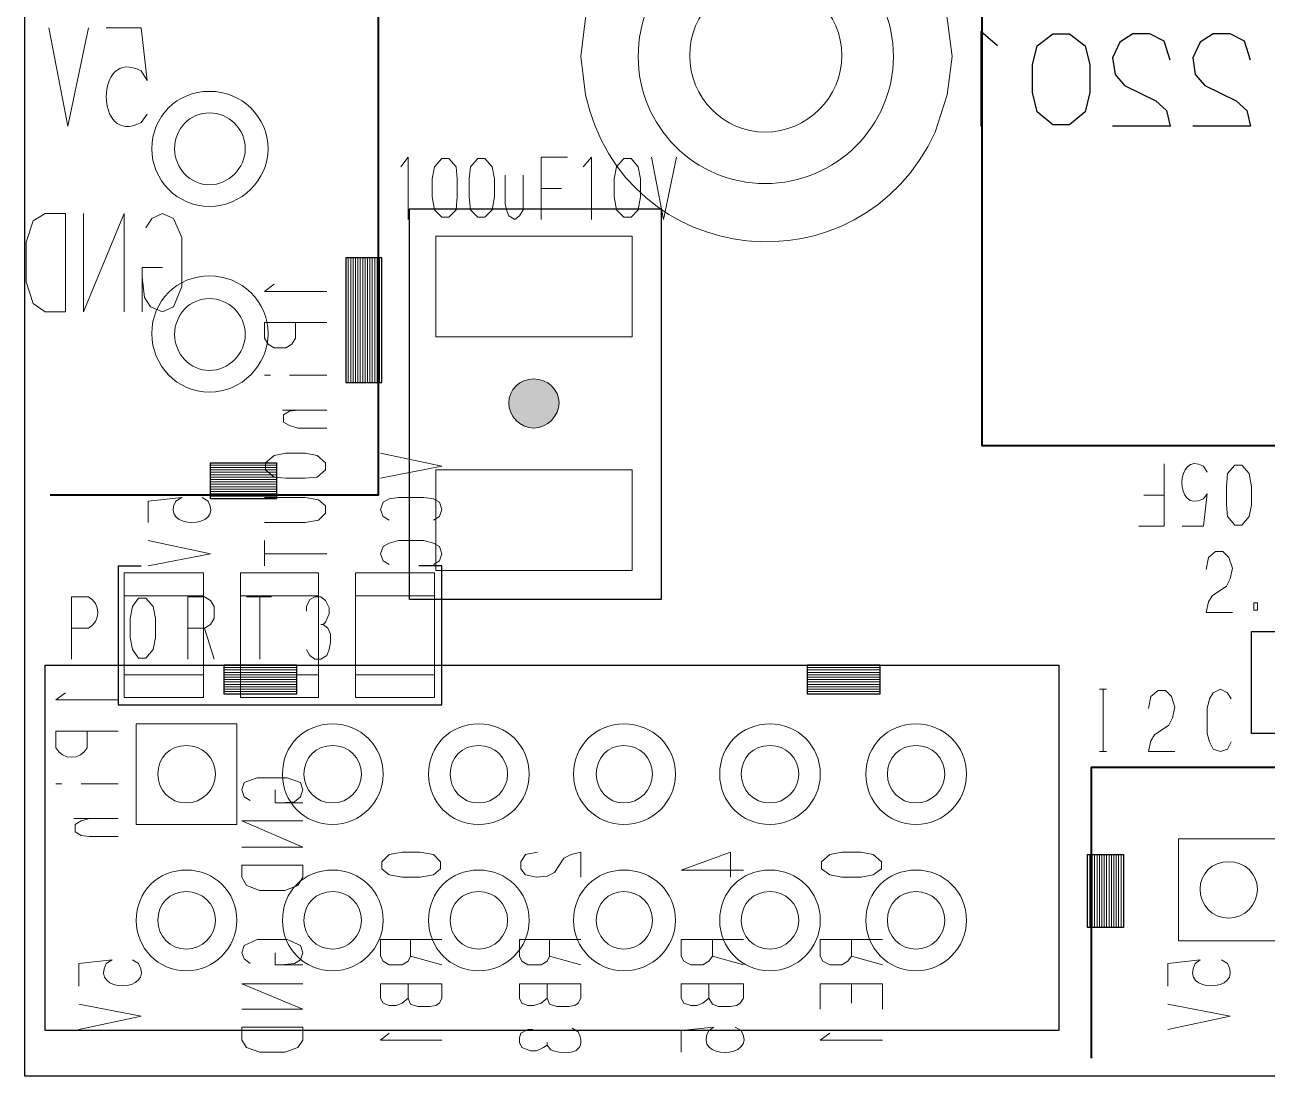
# Model space of a CAD drawing. Header units: inches. Extents: x 0 to 59.1, y 0 to 36.
# Drawn here: x 0 to 21.95, y 0 to 18.57 of the extents above; entities that cross this region are included whole.
import ezdxf

# ---------------------------------------------------------------- set-up
doc = ezdxf.new("R2010")
doc.units = ezdxf.units.IN
doc.header["$MEASUREMENT"] = 0
doc.layers.add('_U+30EC_U+30A4_U+30E4_U+30FC 1', color=7, linetype='Continuous')

msp = doc.modelspace()

# ---------------------------------------------------------------- hatches: boundary and pattern name
at = {"layer": '_U+30EC_U+30A4_U+30E4_U+30FC 1', "true_color": 0x00ffff}
h = msp.add_hatch(color=4, dxfattribs=at)
edge = h.paths.add_edge_path()
edge.add_spline(control_points=[(9.44, 11.896), (9.44, 12.129), (9.229, 12.319), (8.996, 12.319), (8.742, 12.319), (8.551, 12.129), (8.551, 11.896), (8.551, 11.663), (8.742, 11.451), (8.996, 11.451), (9.229, 11.451), (9.44, 11.663), (9.44, 11.896)], knot_values=[0, 0, 0, 0, 1, 1, 1, 2, 2, 2, 3, 3, 3, 4, 4, 4, 4], degree=3, periodic=0)

# ---------------------------------------------------------------- linework, layer by layer
at = {"layer": '_U+30EC_U+30A4_U+30E4_U+30FC 1', "color": 253, "lineweight": 25, "true_color": 0xa0a0a0}
msp.add_lwpolyline([(0, 0), (0, 36.004), (58.928, 36.004), (58.928, 0), (0, 0)], dxfattribs=at)
at = {"layer": '_U+30EC_U+30A4_U+30E4_U+30FC 1', "color": 4, "lineweight": 40, "true_color": 0x00ffff}
for points in [[(6.244, 32.554), (6.244, 10.266), (0.445, 10.266)], [(25.675, 21.823), (25.675, 11.134), (16.912, 11.134), (16.912, 21.823), (25.675, 21.823)], [(18.838, 5.461), (18.838, 0.318)], [(18.838, 5.461), (31.602, 5.461)]]:
    msp.add_lwpolyline(points, dxfattribs=at)
at = {"layer": '_U+30EC_U+30A4_U+30E4_U+30FC 1', "color": 6, "lineweight": 20, "true_color": 0xff00ff}
for points in [[(1.122, 18.521), (0.762, 16.785), (0.423, 18.521)], [(0.72, 13.504), (0.72, 15.24), (0.36, 15.24), (0.148, 15.113), (0.021, 14.732), (0.021, 14.033), (0.148, 13.652), (0.36, 13.504), (0.72, 13.504)], [(1.757, 13.504), (1.757, 15.24), (1.037, 13.504), (1.037, 15.24)], [(2.138, 14.986), (2.244, 15.155), (2.434, 15.24), (2.625, 15.155), (2.773, 14.817), (2.773, 13.949), (2.625, 13.589), (2.434, 13.504), (2.222, 13.589), (2.117, 13.758), (2.074, 14.118)], [(2.434, 14.287), (2.074, 14.287), (2.074, 13.504)], [(4.403, 13.991), (4.233, 13.864), (5.334, 13.864)], [(5.334, 13.314), (4.233, 13.314), (4.233, 13.039), (4.297, 12.933), (4.403, 12.869), (4.614, 12.869), (4.72, 12.933), (4.784, 13.039), (4.784, 13.314)], [(4.233, 12.383), (4.339, 12.383)], [(4.678, 12.383), (5.334, 12.383)], [(4.551, 11.769), (5.334, 11.769)], [(4.826, 11.769), (4.678, 11.747), (4.572, 11.684), (4.572, 11.557), (4.678, 11.494), (4.826, 11.451), (5.334, 11.451)], [(4.614, 10.562), (4.403, 10.583), (4.254, 10.71), (4.254, 10.837), (4.403, 10.964), (4.614, 11.007), (4.953, 11.007), (5.165, 10.964), (5.313, 10.837), (5.313, 10.71), (5.165, 10.583), (4.953, 10.562), (4.614, 10.562)], [(6.286, 11.007), (7.366, 10.774), (6.286, 10.562)], [(4.233, 10.224), (4.953, 10.224), (5.186, 10.181), (5.313, 10.075), (5.313, 9.948), (5.186, 9.821), (4.953, 9.779), (4.233, 9.779)], [(7.218, 9.821), (7.324, 9.885), (7.366, 10.012), (7.324, 10.139), (7.218, 10.202), (7.048, 10.224), (6.604, 10.224), (6.435, 10.202), (6.329, 10.139), (6.286, 10.012), (6.329, 9.885), (6.435, 9.821)], [(2.18, 9.461), (3.281, 9.229), (2.18, 9.017)], [(4.233, 9.461), (4.233, 9.017)], [(7.218, 9.038), (7.324, 9.102), (7.366, 9.229), (7.324, 9.356), (7.218, 9.419), (7.048, 9.461), (6.604, 9.461), (6.435, 9.419), (6.329, 9.356), (6.286, 9.229), (6.329, 9.102), (6.435, 9.038)], [(4.233, 9.229), (5.334, 9.229)], [(0.72, 6.773), (0.55, 6.646), (1.651, 6.646)], [(3.979, 4.868), (3.873, 4.932), (3.831, 5.059), (3.873, 5.186), (4.106, 5.271), (4.635, 5.271), (4.868, 5.186), (4.911, 5.059), (4.868, 4.932), (4.762, 4.847), (4.53, 4.826)], [(0.55, 5.165), (0.656, 5.165)], [(0.995, 5.165), (1.651, 5.165)], [(4.424, 5.059), (4.424, 4.826), (4.911, 4.826)], [(0.868, 4.551), (1.651, 4.551)], [(1.143, 4.551), (0.995, 4.509), (0.889, 4.445), (0.889, 4.318), (0.995, 4.254), (1.143, 4.233), (1.651, 4.233)], [(4.911, 4.509), (3.831, 4.509), (4.911, 4.043), (3.831, 4.043)], [(6.667, 3.514), (6.435, 3.556), (6.308, 3.662), (6.308, 3.789), (6.435, 3.916), (6.667, 3.958), (6.985, 3.958), (7.218, 3.916), (7.345, 3.789), (7.345, 3.662), (7.218, 3.556), (6.985, 3.514), (6.667, 3.514)], [(9.059, 3.958), (8.848, 3.916), (8.763, 3.789), (8.763, 3.662), (8.848, 3.556), (9.038, 3.514), (9.229, 3.535), (9.356, 3.598), (9.525, 3.852), (9.652, 3.916), (9.821, 3.958), (9.821, 3.514)], [(12.7, 3.641), (11.599, 3.641), (12.467, 3.958), (12.467, 3.514)], [(14.436, 3.514), (14.224, 3.556), (14.076, 3.662), (14.076, 3.789), (14.224, 3.916), (14.436, 3.958), (14.774, 3.958), (14.986, 3.916), (15.134, 3.789), (15.134, 3.662), (14.986, 3.556), (14.774, 3.514), (14.436, 3.514)], [(4.911, 3.725), (3.831, 3.725), (3.831, 3.514), (3.916, 3.366), (4.149, 3.281), (4.593, 3.281), (4.826, 3.366), (4.911, 3.514), (4.911, 3.725)], [(3.979, 1.99), (3.873, 2.074), (3.831, 2.18), (3.873, 2.307), (4.106, 2.413), (4.635, 2.413), (4.868, 2.307), (4.911, 2.18), (4.868, 2.053), (4.762, 1.99), (4.53, 1.968)], [(7.366, 2.413), (6.286, 2.413), (6.286, 2.117), (6.329, 2.032), (6.435, 1.968), (6.667, 1.968), (6.773, 2.032), (6.816, 2.117), (6.816, 2.413)], [(9.821, 2.413), (8.742, 2.413), (8.742, 2.117), (8.784, 2.032), (8.89, 1.968), (9.123, 1.968), (9.229, 2.032), (9.271, 2.117), (9.271, 2.413)], [(12.7, 2.413), (11.599, 2.413), (11.599, 2.117), (11.642, 2.032), (11.769, 1.968), (11.98, 1.968), (12.086, 2.032), (12.15, 2.117), (12.15, 2.413)], [(15.155, 2.413), (14.055, 2.413), (14.055, 2.117), (14.097, 2.032), (14.224, 1.968), (14.436, 1.968), (14.541, 2.032), (14.605, 2.117), (14.605, 2.413)], [(4.424, 2.18), (4.424, 1.968), (4.911, 1.968)], [(6.816, 2.117), (7.366, 1.968)], [(9.271, 2.117), (9.821, 1.968)], [(12.15, 2.117), (12.7, 1.968)], [(14.605, 2.117), (15.155, 1.968)], [(4.911, 1.63), (3.831, 1.63), (4.911, 1.185), (3.831, 1.185)], [(7.366, 1.63), (6.286, 1.63), (6.286, 1.376), (6.329, 1.291), (6.435, 1.249), (6.562, 1.249), (6.667, 1.291), (6.773, 1.376), (6.773, 1.63)], [(6.773, 1.376), (6.816, 1.27), (6.943, 1.228), (7.154, 1.228), (7.26, 1.249), (7.324, 1.291), (7.366, 1.376), (7.366, 1.63)], [(9.821, 1.63), (8.742, 1.63), (8.742, 1.376), (8.784, 1.291), (8.89, 1.249), (8.996, 1.249), (9.123, 1.291), (9.229, 1.376), (9.229, 1.63)], [(9.229, 1.376), (9.271, 1.27), (9.398, 1.228), (9.61, 1.228), (9.715, 1.249), (9.779, 1.291), (9.821, 1.376), (9.821, 1.63)], [(12.7, 1.63), (11.599, 1.63), (11.599, 1.376), (11.642, 1.291), (11.769, 1.249), (11.874, 1.249), (11.98, 1.291), (12.086, 1.376), (12.086, 1.63)], [(12.086, 1.376), (12.15, 1.27), (12.255, 1.228), (12.467, 1.228), (12.573, 1.249), (12.636, 1.291), (12.7, 1.376), (12.7, 1.63)], [(14.055, 1.185), (14.055, 1.63), (15.155, 1.63), (15.155, 1.185)], [(14.605, 1.63), (14.605, 1.291)], [(0.952, 1.27), (2.053, 1.058), (0.952, 0.826)], [(20.193, 1.27), (21.294, 1.058), (20.193, 0.826)], [(4.911, 0.868), (3.831, 0.868), (3.831, 0.635), (3.916, 0.508), (4.149, 0.423), (4.593, 0.423), (4.826, 0.508), (4.911, 0.635), (4.911, 0.868)], [(6.435, 0.762), (6.286, 0.635), (7.366, 0.635)], [(8.975, 0.826), (8.89, 0.826), (8.763, 0.762), (8.742, 0.677), (8.742, 0.593), (8.784, 0.508), (8.932, 0.445), (9.038, 0.445), (9.165, 0.508), (9.229, 0.55), (9.229, 0.593)], [(14.224, 0.762), (14.055, 0.635), (15.155, 0.635)]]:
    msp.add_lwpolyline(points, dxfattribs=at)
at = {"layer": '_U+30EC_U+30A4_U+30E4_U+30FC 1', "color": 6, "lineweight": 25, "true_color": 0xff00ff}
for points in [[(17.187, 18.203), (16.891, 18.457), (16.891, 16.785)], [(17.801, 17.865), (17.886, 18.203), (18.161, 18.415), (18.457, 18.415), (18.733, 18.203), (18.817, 17.865), (18.817, 17.378), (18.733, 17.039), (18.457, 16.806), (18.161, 16.806), (17.886, 17.039), (17.801, 17.378), (17.801, 17.865)], [(20.235, 17.949), (20.129, 18.288), (19.876, 18.415), (19.579, 18.415), (19.346, 18.267), (19.219, 17.992), (19.262, 17.695), (19.431, 17.505), (19.981, 17.23), (20.172, 17.06), (20.235, 16.785), (19.219, 16.785)], [(21.654, 17.949), (21.548, 18.288), (21.294, 18.415), (20.997, 18.415), (20.764, 18.267), (20.638, 17.992), (20.68, 17.695), (20.849, 17.505), (21.4, 17.23), (21.59, 17.06), (21.654, 16.785), (20.638, 16.785)], [(1.651, 9.017), (1.651, 6.562), (7.366, 6.562), (7.366, 9.017), (6.964, 9.017)], [(1.651, 9.017), (2.053, 9.017)]]:
    msp.add_lwpolyline(points, dxfattribs=at)
at = {"layer": '_U+30EC_U+30A4_U+30E4_U+30FC 1', "color": 4, "lineweight": 20, "true_color": 0x00ffff}
for points in [[(6.646, 16.066), (6.773, 16.235), (6.773, 15.134)], [(7.641, 15.854), (7.62, 16.066), (7.493, 16.214), (7.366, 16.214), (7.239, 16.066), (7.197, 15.854), (7.197, 15.536), (7.239, 15.304), (7.366, 15.177), (7.493, 15.177), (7.62, 15.304), (7.641, 15.536), (7.641, 15.854)], [(8.297, 15.854), (8.255, 16.066), (8.128, 16.214), (8.001, 16.214), (7.874, 16.066), (7.853, 15.854), (7.853, 15.536), (7.874, 15.304), (8.001, 15.177), (8.128, 15.177), (8.255, 15.304), (8.297, 15.536), (8.297, 15.854)], [(9.589, 16.235), (9.123, 16.235), (9.123, 15.134)], [(9.864, 16.066), (10.012, 16.235), (10.012, 15.134)], [(10.88, 15.854), (10.837, 16.066), (10.71, 16.214), (10.583, 16.214), (10.456, 16.066), (10.414, 15.854), (10.414, 15.536), (10.456, 15.304), (10.583, 15.177), (10.71, 15.177), (10.837, 15.304), (10.88, 15.536), (10.88, 15.854)], [(11.07, 16.235), (11.282, 15.134), (11.515, 16.235)], [(8.488, 15.917), (8.488, 15.409), (8.509, 15.304), (8.551, 15.198), (8.657, 15.134), (8.742, 15.198), (8.805, 15.304), (8.805, 15.917)], [(9.123, 15.685), (9.483, 15.685)], [(19.685, 9.715), (20.129, 9.715), (20.129, 10.816)], [(21.23, 10.096), (21.251, 9.885), (21.378, 9.737), (21.505, 9.737), (21.632, 9.885), (21.675, 10.096), (21.675, 10.414), (21.632, 10.647), (21.505, 10.795), (21.378, 10.795), (21.251, 10.647), (21.23, 10.414), (21.23, 10.096)], [(20.129, 10.266), (19.77, 10.266)], [(20.87, 8.954), (20.913, 9.165), (21.04, 9.271), (21.167, 9.271), (21.273, 9.165), (21.336, 8.975), (21.294, 8.784), (21.23, 8.657), (20.976, 8.488), (20.913, 8.382), (20.87, 8.192), (21.336, 8.192)], [(2.307, 8.086), (2.265, 8.297), (2.138, 8.446), (2.011, 8.446), (1.905, 8.297), (1.863, 8.086), (1.863, 7.747), (1.905, 7.535), (2.011, 7.387), (2.138, 7.387), (2.265, 7.535), (2.307, 7.747), (2.307, 8.086)], [(2.879, 7.366), (2.879, 8.467), (3.175, 8.467), (3.281, 8.403), (3.344, 8.297), (3.344, 8.086), (3.281, 7.98), (3.175, 7.916), (2.879, 7.916)], [(3.916, 8.467), (4.36, 8.467)], [(4.149, 8.467), (4.149, 7.366)], [(4.974, 8.213), (4.974, 8.297), (5.038, 8.424), (5.122, 8.467), (5.228, 8.467), (5.313, 8.403), (5.376, 8.276), (5.376, 8.17), (5.313, 8.022), (5.271, 7.98), (5.228, 7.98)], [(21.717, 8.234), (21.717, 8.361), (21.78, 8.361), (21.78, 8.234), (21.717, 8.234)], [(3.175, 7.916), (3.344, 7.366)], [(5.271, 7.98), (5.355, 7.916), (5.398, 7.81), (5.398, 7.662), (5.376, 7.535), (5.334, 7.429), (5.228, 7.366), (5.122, 7.366), (5.038, 7.429), (4.974, 7.535)], [(18.987, 6.837), (19.114, 6.837)], [(19.05, 6.837), (19.05, 5.736)], [(19.854, 6.498), (19.897, 6.71), (20.024, 6.816), (20.151, 6.816), (20.257, 6.71), (20.32, 6.519), (20.278, 6.329), (20.214, 6.202), (19.96, 6.032), (19.897, 5.927), (19.854, 5.736), (20.32, 5.736)], [(21.315, 5.905), (21.251, 5.778), (21.124, 5.736), (20.997, 5.778), (20.934, 5.905), (20.892, 6.054), (20.892, 6.498), (20.934, 6.667), (20.997, 6.773), (21.124, 6.837), (21.251, 6.773), (21.315, 6.667)], [(18.987, 5.736), (19.114, 5.736)]]:
    msp.add_lwpolyline(points, dxfattribs=at)
at = {"layer": '_U+30EC_U+30A4_U+30E4_U+30FC 1', "color": 4, "lineweight": 30, "true_color": 0x00ffff}
for points in [[(11.24, 15.325), (11.24, 8.424), (6.795, 8.424), (6.795, 15.325), (11.24, 15.325)], [(6.308, 12.255), (6.308, 14.457), (5.673, 14.457), (5.673, 12.255), (6.308, 12.255)], [(4.445, 10.837), (4.445, 10.202), (3.281, 10.202), (3.281, 10.837), (4.445, 10.837)], [(0.36, 0.804), (0.36, 7.26), (18.267, 7.26), (18.267, 0.804), (0.36, 0.804)], [(3.514, 7.26), (3.514, 6.752), (4.805, 6.752), (4.805, 7.26), (3.514, 7.26)], [(13.822, 7.26), (13.822, 6.752), (15.113, 6.752), (15.113, 7.26), (13.822, 7.26)], [(18.775, 2.625), (18.775, 3.916), (19.41, 3.916), (19.41, 2.625), (18.775, 2.625)]]:
    msp.add_lwpolyline(points, dxfattribs=at)
at = {"layer": '_U+30EC_U+30A4_U+30E4_U+30FC 1', "lineweight": 0}
for points in [[(10.732, 13.06), (10.732, 14.838), (7.26, 14.838), (7.26, 13.06), (10.732, 13.06)], [(10.732, 14.838), (10.732, 14.838)], [(10.732, 8.932), (10.732, 10.71), (7.26, 10.71), (7.26, 8.932), (10.732, 8.932)], [(10.732, 10.71), (10.732, 10.71)], [(3.154, 6.689), (3.154, 8.89), (1.757, 8.89), (1.757, 6.689), (3.154, 6.689)], [(3.154, 8.89), (3.154, 8.89)], [(5.186, 6.689), (5.186, 8.89), (3.81, 8.89), (3.81, 6.689), (5.186, 6.689)], [(5.186, 8.89), (5.186, 8.89)], [(7.239, 6.689), (7.239, 8.89), (5.842, 8.89), (5.842, 6.689), (7.239, 6.689)], [(7.239, 8.89), (7.239, 8.89)], [(3.154, 7.091), (3.154, 8.488), (1.757, 8.488), (1.757, 7.091), (3.154, 7.091)], [(3.154, 8.488), (3.154, 8.488)], [(5.186, 7.091), (5.186, 8.488), (3.81, 8.488), (3.81, 7.091), (5.186, 7.091)], [(5.186, 8.488), (5.186, 8.488)], [(7.239, 7.091), (7.239, 8.488), (5.842, 8.488), (5.842, 7.091), (7.239, 7.091)], [(7.239, 8.488), (7.239, 8.488)], [(3.746, 4.445), (3.746, 6.223), (1.968, 6.223), (1.968, 4.445), (3.746, 4.445)], [(3.746, 6.223), (3.746, 6.223)], [(22.161, 2.392), (22.161, 4.191), (20.383, 4.191), (20.383, 2.392), (22.161, 2.392)]]:
    msp.add_lwpolyline(points, dxfattribs=at)
at = {"layer": '_U+30EC_U+30A4_U+30E4_U+30FC 1', "color": 4, "lineweight": 5, "true_color": 0x00ffff}
for points in [[(5.673, 14.457), (5.673, 14.457)], [(5.715, 12.255), (5.715, 14.457)], [(5.757, 12.255), (5.757, 14.457)], [(5.8, 12.255), (5.8, 14.457)], [(5.842, 12.255), (5.842, 14.457)], [(5.884, 12.255), (5.884, 14.457)], [(5.927, 12.255), (5.927, 14.457)], [(5.969, 12.255), (5.969, 14.457)], [(6.011, 12.255), (6.011, 14.457)], [(6.054, 12.255), (6.054, 14.457)], [(6.096, 12.255), (6.096, 14.457)], [(6.138, 12.255), (6.138, 14.457)], [(6.181, 12.255), (6.181, 14.457)], [(6.223, 12.255), (6.223, 14.457)], [(6.265, 12.255), (6.265, 14.457)], [(6.308, 12.255), (6.308, 14.457)], [(3.281, 10.837), (4.445, 10.837)], [(3.281, 10.795), (4.445, 10.795)], [(3.281, 10.753), (4.445, 10.753)], [(3.281, 10.71), (4.445, 10.71)], [(3.281, 10.668), (4.445, 10.668)], [(3.281, 10.626), (4.445, 10.626)], [(3.281, 10.583), (4.445, 10.583)], [(3.281, 10.541), (4.445, 10.541)], [(3.281, 10.499), (4.445, 10.499)], [(3.281, 10.456), (4.445, 10.456)], [(3.281, 10.414), (4.445, 10.414)], [(3.281, 10.372), (4.445, 10.372)], [(3.281, 10.329), (4.445, 10.329)], [(3.281, 10.287), (4.445, 10.287)], [(3.281, 10.245), (4.445, 10.245)], [(3.281, 10.202), (3.281, 10.202)], [(3.514, 7.26), (4.805, 7.26)], [(13.822, 7.26), (15.113, 7.26)], [(3.514, 7.218), (4.805, 7.218)], [(3.514, 7.176), (4.805, 7.176)], [(3.514, 7.133), (4.805, 7.133)], [(3.514, 7.091), (4.805, 7.091)], [(3.514, 7.049), (4.805, 7.049)], [(13.822, 7.218), (15.113, 7.218)], [(13.822, 7.176), (15.113, 7.176)], [(13.822, 7.133), (15.113, 7.133)], [(13.822, 7.091), (15.113, 7.091)], [(13.822, 7.049), (15.113, 7.049)], [(3.514, 7.006), (4.805, 7.006)], [(3.514, 6.964), (4.805, 6.964)], [(3.514, 6.922), (4.805, 6.922)], [(3.514, 6.879), (4.805, 6.879)], [(3.514, 6.837), (4.805, 6.837)], [(13.822, 7.006), (15.113, 7.006)], [(13.822, 6.964), (15.113, 6.964)], [(13.822, 6.922), (15.113, 6.922)], [(13.822, 6.879), (15.113, 6.879)], [(13.822, 6.837), (15.113, 6.837)], [(3.514, 6.795), (4.805, 6.795)], [(3.514, 6.752), (4.805, 6.752)], [(13.822, 6.795), (15.113, 6.795)], [(13.822, 6.752), (15.113, 6.752)], [(18.775, 2.625), (18.775, 3.916)], [(18.817, 2.625), (18.817, 3.916)], [(18.86, 2.625), (18.86, 3.916)], [(18.902, 2.625), (18.902, 3.916)], [(18.944, 2.625), (18.944, 3.916)], [(18.987, 2.625), (18.987, 3.916)], [(19.029, 2.625), (19.029, 3.916)], [(19.071, 2.625), (19.071, 3.916)], [(19.114, 2.625), (19.114, 3.916)], [(19.156, 2.625), (19.156, 3.916)], [(19.198, 2.625), (19.198, 3.916)], [(19.241, 2.625), (19.241, 3.916)], [(19.283, 2.625), (19.283, 3.916)], [(19.325, 2.625), (19.325, 3.916)], [(19.368, 2.625), (19.368, 3.916)], [(19.41, 2.625), (19.41, 3.916)]]:
    msp.add_lwpolyline(points, dxfattribs=at)
at = {"layer": '_U+30EC_U+30A4_U+30E4_U+30FC 1', "color": 4, "lineweight": 25, "true_color": 0x00ffff}
msp.add_lwpolyline([(21.675, 6.054), (21.675, 7.853), (25.802, 7.853), (25.802, 6.054), (21.675, 6.054)], dxfattribs=at)
at = {"layer": '_U+30EC_U+30A4_U+30E4_U+30FC 1', "color": 4, "lineweight": 20, "true_color": 0x00ffff}
for points, knots in [([(16.383, 18.013), (16.383, 18.013), (16.298, 18.69), (16.298, 18.69), (16.298, 18.69), (16.087, 19.346), (16.087, 19.346), (14.746, 22.23), (10.604, 21.8), (9.906, 18.69), (9.906, 18.69), (9.821, 18.013), (9.821, 18.013), (9.821, 18.013), (9.906, 17.336), (9.906, 17.336), (10.604, 14.225), (14.746, 13.796), (16.087, 16.679), (16.087, 16.679), (16.298, 17.336), (16.298, 17.336), (16.298, 17.336), (16.383, 18.013), (16.383, 18.013)], [0, 0, 0, 0, 1, 1, 1, 2, 2, 2, 3, 3, 3, 4, 4, 4, 5, 5, 5, 6, 6, 6, 7, 7, 7, 8, 8, 8, 8]), ([(20.892, 10.668), (20.892, 10.668), (20.828, 10.774), (20.828, 10.774), (20.327, 11.065), (20.304, 9.914), (20.828, 10.202), (20.828, 10.202), (20.892, 10.287), (20.892, 10.287), (20.892, 10.287), (20.828, 9.715), (20.828, 9.715), (20.828, 9.715), (20.447, 9.715), (20.447, 9.715)], [0, 0, 0, 0, 1, 1, 1, 2, 2, 2, 3, 3, 3, 4, 4, 4, 5, 5, 5, 5]), ([(0.826, 7.366), (0.826, 7.366), (0.826, 8.467), (0.826, 8.467), (0.826, 8.467), (1.122, 8.467), (1.122, 8.467), (1.343, 8.354), (1.343, 8.029), (1.122, 7.916), (1.122, 7.916), (0.826, 7.916), (0.826, 7.916)], [0, 0, 0, 0, 1, 1, 1, 2, 2, 2, 3, 3, 3, 4, 4, 4, 4])]:
    msp.add_open_spline(points, degree=3, knots=knots, dxfattribs=at)
at = {"layer": '_U+30EC_U+30A4_U+30E4_U+30FC 1', "lineweight": 0}
for points in [[(15.346, 18.013), (15.346, 19.262), (14.33, 20.257), (13.081, 20.257), (11.832, 20.257), (10.837, 19.262), (10.837, 18.013), (10.837, 16.785), (11.832, 15.769), (13.081, 15.769), (14.33, 15.769), (15.346, 16.785), (15.346, 18.013)], [(14.436, 18.034), (14.436, 18.775), (13.822, 19.368), (13.081, 19.368), (12.34, 19.368), (11.747, 18.775), (11.747, 18.034), (11.747, 17.293), (12.34, 16.679), (13.081, 16.679), (13.822, 16.679), (14.436, 17.293), (14.436, 18.034)], [(14.436, 18.034), (14.436, 18.775), (13.822, 19.368), (13.081, 19.368), (12.34, 19.368), (11.747, 18.775), (11.747, 18.034), (11.747, 17.293), (12.34, 16.679), (13.081, 16.679), (13.822, 16.679), (14.436, 17.293), (14.436, 18.034)], [(4.297, 16.383), (4.297, 16.955), (3.831, 17.399), (3.26, 17.399), (2.688, 17.399), (2.244, 16.955), (2.244, 16.383), (2.244, 15.833), (2.688, 15.367), (3.26, 15.367), (3.831, 15.367), (4.297, 15.833), (4.297, 16.383)], [(3.895, 16.383), (3.895, 16.743), (3.598, 17.018), (3.26, 17.018), (2.921, 17.018), (2.646, 16.743), (2.646, 16.383), (2.646, 16.044), (2.921, 15.748), (3.26, 15.748), (3.598, 15.748), (3.895, 16.044), (3.895, 16.383)], [(4.297, 13.123), (4.297, 13.695), (3.831, 14.139), (3.26, 14.139), (2.688, 14.139), (2.244, 13.695), (2.244, 13.123), (2.244, 12.552), (2.688, 12.086), (3.26, 12.086), (3.831, 12.086), (4.297, 12.552), (4.297, 13.123)], [(3.895, 13.102), (3.895, 13.462), (3.598, 13.737), (3.26, 13.737), (2.921, 13.737), (2.646, 13.462), (2.646, 13.102), (2.646, 12.764), (2.921, 12.467), (3.26, 12.467), (3.598, 12.467), (3.895, 12.764), (3.895, 13.102)], [(9.44, 11.896), (9.44, 12.129), (9.229, 12.319), (8.996, 12.319), (8.742, 12.319), (8.551, 12.129), (8.551, 11.896), (8.551, 11.663), (8.742, 11.451), (8.996, 11.451), (9.229, 11.451), (9.44, 11.663), (9.44, 11.896)], [(6.329, 5.334), (6.329, 5.842), (5.927, 6.223), (5.44, 6.223), (4.932, 6.223), (4.551, 5.842), (4.551, 5.334), (4.551, 4.847), (4.932, 4.445), (5.44, 4.445), (5.927, 4.445), (6.329, 4.847), (6.329, 5.334)], [(8.911, 5.334), (8.911, 5.842), (8.509, 6.223), (8.022, 6.223), (7.514, 6.223), (7.133, 5.842), (7.133, 5.334), (7.133, 4.847), (7.514, 4.445), (8.022, 4.445), (8.509, 4.445), (8.911, 4.847), (8.911, 5.334)], [(11.494, 5.334), (11.494, 5.842), (11.091, 6.223), (10.583, 6.223), (10.096, 6.223), (9.694, 5.842), (9.694, 5.334), (9.694, 4.847), (10.096, 4.445), (10.583, 4.445), (11.091, 4.445), (11.494, 4.847), (11.494, 5.334)], [(14.055, 5.334), (14.055, 5.842), (13.652, 6.223), (13.166, 6.223), (12.658, 6.223), (12.277, 5.842), (12.277, 5.334), (12.277, 4.847), (12.658, 4.445), (13.166, 4.445), (13.652, 4.445), (14.055, 4.847), (14.055, 5.334)], [(16.637, 5.334), (16.637, 5.842), (16.235, 6.223), (15.748, 6.223), (15.24, 6.223), (14.859, 5.842), (14.859, 5.334), (14.859, 4.847), (15.24, 4.445), (15.748, 4.445), (16.235, 4.445), (16.637, 4.847), (16.637, 5.334)], [(3.366, 5.334), (3.366, 5.63), (3.133, 5.842), (2.857, 5.842), (2.561, 5.842), (2.349, 5.63), (2.349, 5.334), (2.349, 5.059), (2.561, 4.826), (2.857, 4.826), (3.133, 4.826), (3.366, 5.059), (3.366, 5.334)], [(5.948, 5.334), (5.948, 5.63), (5.715, 5.842), (5.44, 5.842), (5.143, 5.842), (4.932, 5.63), (4.932, 5.334), (4.932, 5.059), (5.143, 4.826), (5.44, 4.826), (5.715, 4.826), (5.948, 5.059), (5.948, 5.334)], [(8.53, 5.334), (8.53, 5.63), (8.297, 5.842), (8.022, 5.842), (7.726, 5.842), (7.514, 5.63), (7.514, 5.334), (7.514, 5.059), (7.726, 4.826), (8.022, 4.826), (8.297, 4.826), (8.53, 5.059), (8.53, 5.334)], [(11.091, 5.334), (11.091, 5.63), (10.858, 5.842), (10.583, 5.842), (10.308, 5.842), (10.096, 5.63), (10.096, 5.334), (10.096, 5.059), (10.308, 4.826), (10.583, 4.826), (10.858, 4.826), (11.091, 5.059), (11.091, 5.334)], [(13.674, 5.334), (13.674, 5.63), (13.441, 5.842), (13.166, 5.842), (12.869, 5.842), (12.658, 5.63), (12.658, 5.334), (12.658, 5.059), (12.869, 4.826), (13.166, 4.826), (13.441, 4.826), (13.674, 5.059), (13.674, 5.334)], [(16.256, 5.334), (16.256, 5.63), (16.023, 5.842), (15.748, 5.842), (15.452, 5.842), (15.24, 5.63), (15.24, 5.334), (15.24, 5.059), (15.452, 4.826), (15.748, 4.826), (16.023, 4.826), (16.256, 5.059), (16.256, 5.334)], [(21.78, 3.302), (21.78, 3.577), (21.548, 3.789), (21.272, 3.789), (20.976, 3.789), (20.764, 3.577), (20.764, 3.302), (20.764, 3.027), (20.976, 2.794), (21.272, 2.794), (21.548, 2.794), (21.78, 3.027), (21.78, 3.302)], [(3.746, 2.752), (3.746, 3.26), (3.344, 3.641), (2.857, 3.641), (2.349, 3.641), (1.968, 3.26), (1.968, 2.752), (1.968, 2.265), (2.349, 1.863), (2.857, 1.863), (3.344, 1.863), (3.746, 2.265), (3.746, 2.752)], [(6.329, 2.752), (6.329, 3.26), (5.927, 3.641), (5.44, 3.641), (4.932, 3.641), (4.551, 3.26), (4.551, 2.752), (4.551, 2.265), (4.932, 1.863), (5.44, 1.863), (5.927, 1.863), (6.329, 2.265), (6.329, 2.752)], [(8.911, 2.752), (8.911, 3.26), (8.509, 3.641), (8.022, 3.641), (7.514, 3.641), (7.133, 3.26), (7.133, 2.752), (7.133, 2.265), (7.514, 1.863), (8.022, 1.863), (8.509, 1.863), (8.911, 2.265), (8.911, 2.752)], [(11.494, 2.752), (11.494, 3.26), (11.091, 3.641), (10.583, 3.641), (10.096, 3.641), (9.694, 3.26), (9.694, 2.752), (9.694, 2.265), (10.096, 1.863), (10.583, 1.863), (11.091, 1.863), (11.494, 2.265), (11.494, 2.752)], [(14.055, 2.752), (14.055, 3.26), (13.652, 3.641), (13.166, 3.641), (12.658, 3.641), (12.277, 3.26), (12.277, 2.752), (12.277, 2.265), (12.658, 1.863), (13.166, 1.863), (13.652, 1.863), (14.055, 2.265), (14.055, 2.752)], [(16.637, 2.752), (16.637, 3.26), (16.235, 3.641), (15.748, 3.641), (15.24, 3.641), (14.859, 3.26), (14.859, 2.752), (14.859, 2.265), (15.24, 1.863), (15.748, 1.863), (16.235, 1.863), (16.637, 2.265), (16.637, 2.752)], [(3.366, 2.752), (3.366, 3.048), (3.133, 3.26), (2.857, 3.26), (2.561, 3.26), (2.349, 3.048), (2.349, 2.752), (2.349, 2.477), (2.561, 2.244), (2.857, 2.244), (3.133, 2.244), (3.366, 2.477), (3.366, 2.752)], [(5.948, 2.752), (5.948, 3.048), (5.715, 3.26), (5.44, 3.26), (5.143, 3.26), (4.932, 3.048), (4.932, 2.752), (4.932, 2.477), (5.143, 2.244), (5.44, 2.244), (5.715, 2.244), (5.948, 2.477), (5.948, 2.752)], [(8.53, 2.752), (8.53, 3.048), (8.297, 3.26), (8.022, 3.26), (7.726, 3.26), (7.514, 3.048), (7.514, 2.752), (7.514, 2.477), (7.726, 2.244), (8.022, 2.244), (8.297, 2.244), (8.53, 2.477), (8.53, 2.752)], [(11.091, 2.752), (11.091, 3.048), (10.858, 3.26), (10.583, 3.26), (10.308, 3.26), (10.096, 3.048), (10.096, 2.752), (10.096, 2.477), (10.308, 2.244), (10.583, 2.244), (10.858, 2.244), (11.091, 2.477), (11.091, 2.752)], [(13.674, 2.752), (13.674, 3.048), (13.441, 3.26), (13.166, 3.26), (12.869, 3.26), (12.658, 3.048), (12.658, 2.752), (12.658, 2.477), (12.869, 2.244), (13.166, 2.244), (13.441, 2.244), (13.674, 2.477), (13.674, 2.752)], [(16.256, 2.752), (16.256, 3.048), (16.023, 3.26), (15.748, 3.26), (15.452, 3.26), (15.24, 3.048), (15.24, 2.752), (15.24, 2.477), (15.452, 2.244), (15.748, 2.244), (16.023, 2.244), (16.256, 2.477), (16.256, 2.752)]]:
    msp.add_open_spline(points, degree=3, knots=[0, 0, 0, 0, 1, 1, 1, 2, 2, 2, 3, 3, 3, 4, 4, 4, 4], dxfattribs=at)
at = {"layer": '_U+30EC_U+30A4_U+30E4_U+30FC 1', "color": 6, "lineweight": 20, "true_color": 0xff00ff}
for points, knots in [([(2.159, 16.997), (2.159, 16.997), (2.053, 16.849), (2.053, 16.849), (1.232, 16.403), (1.233, 18.204), (2.053, 17.759), (2.053, 17.759), (2.159, 17.589), (2.159, 17.589), (2.159, 17.589), (2.053, 18.521), (2.053, 18.521), (2.053, 18.521), (1.439, 18.521), (1.439, 18.521)], [0, 0, 0, 0, 1, 1, 1, 2, 2, 2, 3, 3, 3, 4, 4, 4, 5, 5, 5, 5]), ([(3.133, 10.224), (3.133, 10.224), (3.238, 10.16), (3.238, 10.16), (3.534, 9.653), (2.372, 9.652), (2.667, 10.16), (2.667, 10.16), (2.773, 10.224), (2.773, 10.224), (2.773, 10.224), (2.18, 10.16), (2.18, 10.16), (2.18, 10.16), (2.18, 9.779), (2.18, 9.779)], [0, 0, 0, 0, 1, 1, 1, 2, 2, 2, 3, 3, 3, 4, 4, 4, 5, 5, 5, 5]), ([(1.651, 6.096), (1.651, 6.096), (0.55, 6.096), (0.55, 6.096), (0.55, 6.096), (0.55, 5.8), (0.55, 5.8), (0.663, 5.578), (0.988, 5.578), (1.101, 5.8), (1.101, 5.8), (1.101, 6.096), (1.101, 6.096)], [0, 0, 0, 0, 1, 1, 1, 2, 2, 2, 3, 3, 3, 4, 4, 4, 4]), ([(1.905, 2.053), (1.905, 2.053), (2.011, 1.99), (2.011, 1.99), (2.304, 1.466), (1.147, 1.464), (1.439, 1.99), (1.439, 1.99), (1.545, 2.053), (1.545, 2.053), (1.545, 2.053), (0.952, 1.99), (0.952, 1.99), (0.952, 1.99), (0.952, 1.587), (0.952, 1.587)], [0, 0, 0, 0, 1, 1, 1, 2, 2, 2, 3, 3, 3, 4, 4, 4, 5, 5, 5, 5]), ([(21.145, 2.053), (21.145, 2.053), (21.251, 1.99), (21.251, 1.99), (21.544, 1.469), (20.386, 1.456), (20.68, 1.99), (20.68, 1.99), (20.764, 2.053), (20.764, 2.053), (20.764, 2.053), (20.193, 1.99), (20.193, 1.99), (20.193, 1.99), (20.193, 1.587), (20.193, 1.587)], [0, 0, 0, 0, 1, 1, 1, 2, 2, 2, 3, 3, 3, 4, 4, 4, 5, 5, 5, 5]), ([(9.229, 0.55), (9.229, 0.55), (9.292, 0.466), (9.292, 0.466), (9.535, 0.362), (9.969, 0.385), (9.779, 0.783), (9.779, 0.783), (9.673, 0.847), (9.673, 0.847)], [0, 0, 0, 0, 1, 1, 1, 2, 2, 2, 3, 3, 3, 3]), ([(12.552, 0.868), (12.552, 0.868), (12.658, 0.804), (12.658, 0.804), (12.96, 0.293), (11.782, 0.283), (12.086, 0.804), (12.086, 0.804), (12.171, 0.868), (12.171, 0.868), (12.171, 0.868), (11.599, 0.804), (11.599, 0.804), (11.599, 0.804), (11.599, 0.423), (11.599, 0.423)], [0, 0, 0, 0, 1, 1, 1, 2, 2, 2, 3, 3, 3, 4, 4, 4, 5, 5, 5, 5])]:
    msp.add_open_spline(points, degree=3, knots=knots, dxfattribs=at)
at = {"layer": '_U+30EC_U+30A4_U+30E4_U+30FC 1', "color": 4, "lineweight": 5, "true_color": 0x00ffff}
msp.add_open_spline([(9.44, 11.896), (9.44, 12.129), (9.229, 12.319), (8.996, 12.319), (8.742, 12.319), (8.551, 12.129), (8.551, 11.896), (8.551, 11.663), (8.742, 11.451), (8.996, 11.451), (9.229, 11.451), (9.44, 11.663), (9.44, 11.896)], degree=3, knots=[0, 0, 0, 0, 1, 1, 1, 2, 2, 2, 3, 3, 3, 4, 4, 4, 4], dxfattribs=at)

doc.saveas('drawing.dxf')
